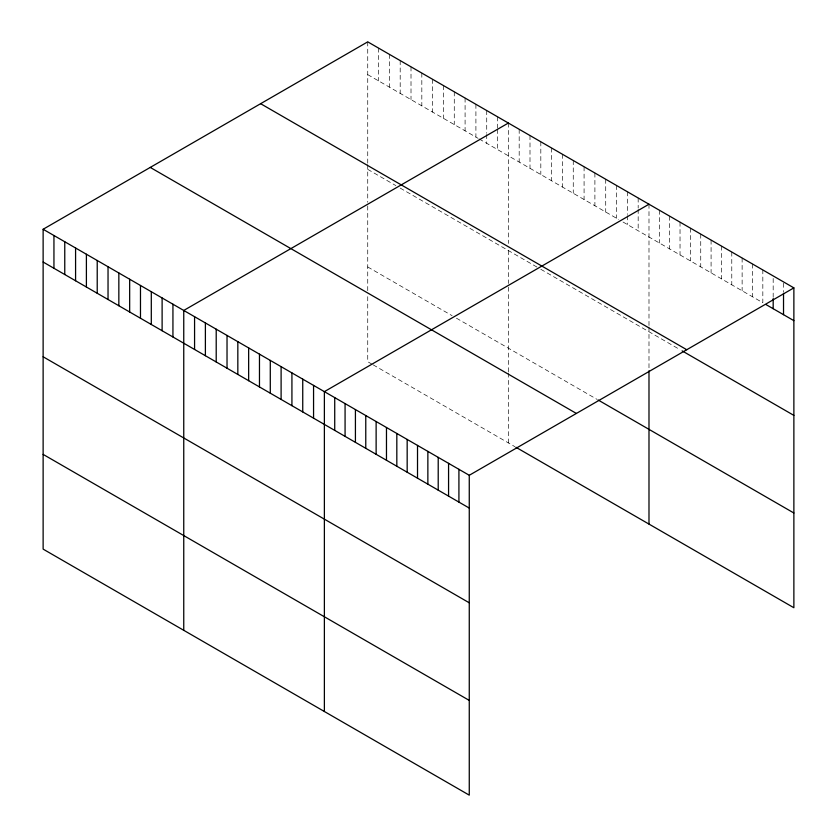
<?xml version="1.0" encoding="UTF-8"?>
<svg xmlns="http://www.w3.org/2000/svg" width="837" height="837" viewBox="0 0 837 837"><rect width="100%" height="100%" fill="white"/><g stroke="black" fill="none" stroke-linecap="round" stroke-linejoin="round"><path stroke-width="0.63" stroke-dasharray="4.18 3.14" d="M367.736 41.85L367.736 163.445M367.736 74.629L478.073 138.325M479.151 138.952L618.7 219.514M623.021 222.014L762.831 302.732L762.831 269.953M367.736 169.367L395.859 185.605M400.191 188.095L538.651 268.039M540.817 269.284L680.031 349.667M367.736 266.972L452.116 315.685M456.437 318.186L597.063 399.375M372.067 364.21L367.736 361.71L367.736 295.398M373.145 364.838L514.849 446.644M783.526 283.168L783.526 291.987M773.179 278.449L773.179 298.621M752.473 263.979L752.473 296.758M742.126 258.005L742.126 290.774M731.779 252.031L731.779 284.8M721.431 246.057L721.431 278.826M711.084 240.083L711.084 272.852M700.736 234.098L700.736 266.877M690.379 228.124L690.379 260.903M680.031 222.15L680.031 254.929M669.684 216.176L669.684 248.955M659.336 210.202L659.336 242.981M648.989 204.228L648.989 325.823M648.989 327.005L648.989 368.343M638.171 197.982L638.171 208.068M638.171 209.323L638.171 230.761M627.352 191.736L627.352 214.429M627.352 215.684L627.352 224.515M616.534 185.49L616.534 218.269M605.716 179.244L605.716 212.023M594.898 172.997L594.898 205.776M584.08 166.751L584.08 199.53M573.261 160.516L573.261 193.284M562.454 154.27L562.454 187.038M551.635 148.023L551.635 180.792M540.817 141.777L540.817 174.546M529.999 135.531L529.999 168.31M519.181 129.285L519.181 162.064M508.362 123.039L508.362 243.452M508.362 250.556L508.362 283.492M508.362 287.154L508.362 371.848M508.362 373.03L508.362 442.899M497.544 116.793L497.544 128.134M497.544 129.4L497.544 149.572M486.726 110.547L486.726 133.24M486.726 134.495L486.726 143.326M475.908 104.301L475.908 137.08M465.09 98.055L465.09 130.834M454.271 91.808L454.271 124.587M443.453 85.562L443.453 118.341M432.645 79.327L432.645 112.095M421.827 73.081L421.827 105.849M411.009 66.834L411.009 99.603M400.191 60.588L400.191 93.357M389.372 54.342L389.372 87.121M378.554 48.096L378.554 80.875M367.736 164.627L367.736 202.303M367.736 205.965L367.736 290.659"/><path stroke-width="1.26" d="M43.126 229.265L469.264 475.29L469.264 795.15L43.126 549.124L43.126 229.265L367.736 41.85L793.874 287.876L793.874 607.735L515.937 447.272M508.362 123.039L183.753 310.454L183.753 630.313M648.989 204.228L324.379 391.643L324.379 711.502M469.264 475.29L793.874 287.876M765.928 304.522L793.874 320.655M260.621 103.694L686.748 349.72M682.103 350.86L793.874 415.393M598.141 400.002L793.874 512.997M150.252 167.421L576.379 413.447M43.126 262.033L469.264 508.069M43.126 356.771L469.264 602.807M43.126 454.386L469.264 700.412M783.526 293.243L783.526 314.681M773.179 298.621L773.179 308.707M648.989 370.781L648.989 524.088M458.917 469.316L458.917 502.085M448.569 463.342L448.569 496.111M438.211 457.368L438.211 490.137M427.864 451.394L427.864 484.163M417.517 445.41L417.517 478.189M407.169 439.435L407.169 472.214M396.822 433.461L396.822 466.24M386.474 427.487L386.474 460.266M376.127 421.513L376.127 454.292M365.769 415.539L365.769 448.318M355.422 409.565L355.422 442.344M345.074 403.591L345.074 436.37M334.727 397.617L334.727 430.396M313.561 385.397L313.561 418.176M302.743 379.151L302.743 411.93M291.925 372.904L291.925 405.683M281.106 366.658L281.106 399.437M270.288 360.412L270.288 393.191M259.47 354.166L259.47 386.945M248.652 347.92L248.652 380.699M237.834 341.674L237.834 374.453M227.026 335.428L227.026 368.207M216.208 329.192L216.208 361.961M205.389 322.946L205.389 355.715M194.571 316.7L194.571 349.468M172.935 304.208L172.935 336.976M162.116 297.962L162.116 330.741M151.298 291.715L151.298 324.494M140.48 285.469L140.48 318.248M129.662 279.223L129.662 312.002M118.844 272.977L118.844 305.756M108.036 266.731L108.036 299.51M97.218 260.485L97.218 293.264M86.399 254.239L86.399 287.018M75.581 248.003L75.581 280.772M64.763 241.757L64.763 274.526M53.945 235.511L53.945 268.279"/></g></svg>
